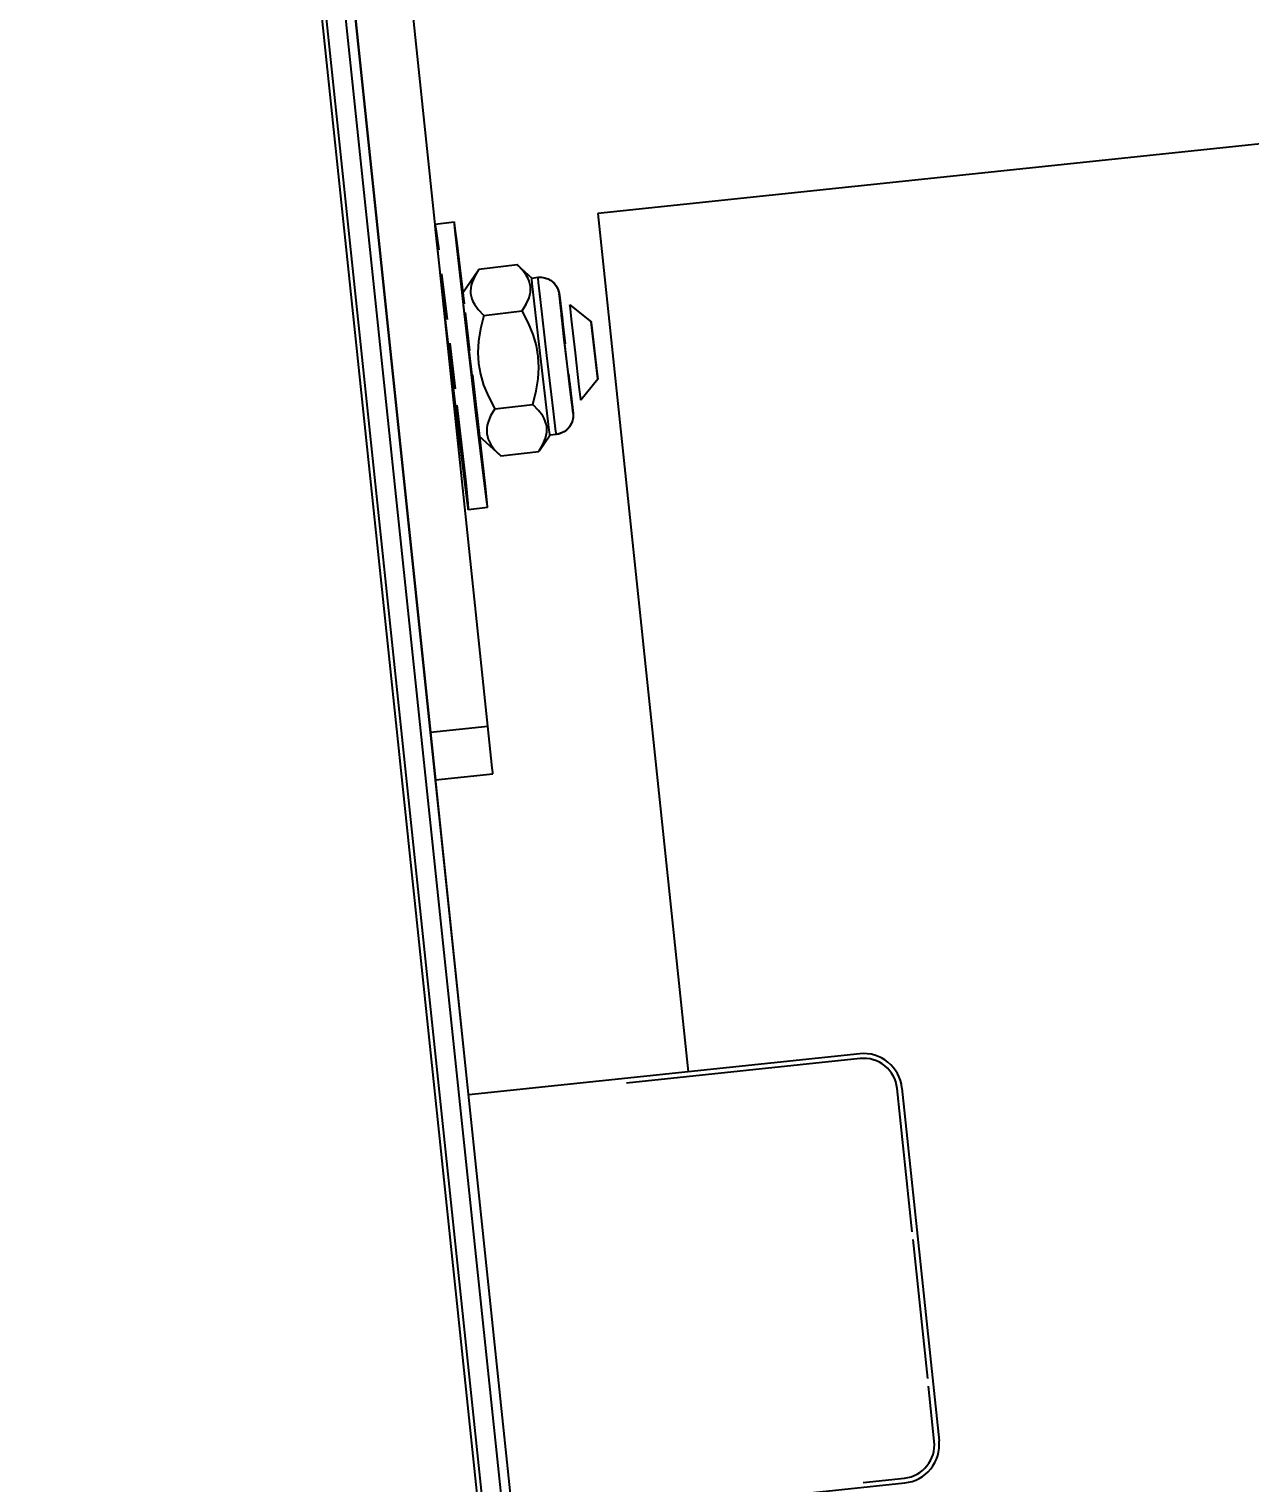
# Model space of a CAD drawing. Header units: millimetres. Extents: x 3109 to 13995, y 24552 to 39949.
# Drawn here: x 4517.6 to 4644.8, y 34031.8 to 34183.5 of the extents above; entities that cross this region are included whole.
import ezdxf

# ---------------------------------------------------------------- set-up
doc = ezdxf.new("R2010")
doc.units = ezdxf.units.MM
doc.header["$LTSCALE"] = 3
doc.layers.add('DomyÅ›lny', color=7, linetype='Continuous')
doc.styles.get("Standard").update_dxf_attribs({"font": 'arial.ttf'})
doc.dimstyles.new('MATEUSZ', dxfattribs={"dimtxt": 35, "dimasz": 16, "dimexe": 0.18, "dimexo": 0.0625, "dimgap": 0.09, "dimtad": 0, "dimdec": 0, "dimdsep": 46, "dimtxsty": 'Standard', "dimblk": 'DOT', "dimcen": 0.09, "dimse1": 1, "dimse2": 1, "dimadec": 0, "dimazin": 0, "dimtfac": 1, "dimtdec": 0, "dimtofl": 0, "dimtmove": 0, "dimatfit": 3, "dimfxl": 1, "dimtolj": 1, "dimtzin": 0, "dimlwd": 9, "dimlwe": 9, "dimarcsym": 0})

# ---------------------------------------------------------------- blocks, each defined once
blk = doc.blocks.new('_Dot')
at = {"color": 0, "linetype": 'ByBlock', "lineweight": -2}
blk.add_line((-0.5, 0), (-1, 0), dxfattribs=at)
at = {"color": 0, "linetype": 'ByBlock', "const_width": 0.5}
blk.add_lwpolyline([(-0.25, 0, 1), (0.25, 0, 1)], format="xyb", close=True, dxfattribs=at)
blk = doc.blocks.new('*D28')
at = {"color": 0, "lineweight": 9, "transparency": 16777216}
for start, end in [(188.3113, 209.7304), (238.2696, 259.6887)]:
    blk.add_arc((6615.79, 34401.67), 396.66, start, end, dxfattribs=at)
at = {"layer": 'Defpoints', "color": 0, "transparency": 16777216}
for p in [(6738.47, 35274.58), (6612.72, 34401.34), (6276.98, 34195.4), (4551.57, 34184.71), (6467.9, 33349.34)]:
    blk.add_point(p, dxfattribs=at)
at = {"color": 0, "lineweight": 9, "transparency": 16777216, "xscale": 16, "yscale": 16, "zscale": 16}
for p, rotation in [((6221.3, 34360.2), 97.15563856090387), ((6560.59, 34008.86), 350.8443614390964)]:
    blk.add_blockref('_Dot', p, dxfattribs=dict(at, rotation=rotation))
at = {"color": 0, "transparency": 16777216, "insert": (6330.46, 34126.12), "char_height": 100, "attachment_point": 5, "rotation": 314}
blk.add_mtext('\\A1;76°', dxfattribs=at)
blk = doc.blocks.new('*D29')
at = {"color": 0, "lineweight": 9, "transparency": 16777216}
for start, end in [(340.8702, 2.8259), (279.1741, 301.1298)]:
    blk.add_arc((4551.57, 34184.71), 288.86, start, end, dxfattribs=at)
at = {"layer": 'Defpoints', "color": 0, "transparency": 16777216}
for p in [(4394.27, 35681.38), (6612.72, 34401.34), (4551.57, 34184.71), (4721.36, 33951.02), (4638.64, 33356.34)]:
    blk.add_point(p, dxfattribs=at)
at = {"color": 0, "lineweight": 9, "transparency": 16777216, "xscale": 16, "yscale": 16, "zscale": 16}
for p, rotation in [((4838.85, 34214.9), 94.41297339771745), ((4581.77, 33897.43), 187.5870266022825)]:
    blk.add_blockref('_Dot', p, dxfattribs=dict(at, rotation=rotation))
at = {"color": 0, "transparency": 16777216, "insert": (4776.06, 34002.92), "char_height": 100, "attachment_point": 5, "rotation": 51}
blk.add_mtext('\\A1;90°', dxfattribs=at)
blk = doc.blocks.new('*D30')
at = {"color": 0, "lineweight": 9, "transparency": 16777216}
for start, end in [(329.4544, 349.5013), (278.4987, 298.5456)]:
    blk.add_arc((4392.79, 35685.64), 366.91, start, end, dxfattribs=at)
at = {"layer": 'Defpoints', "color": 0, "transparency": 16777216}
for p in [(4469.01, 35674.93), (4401.08, 35606.73), (4583.59, 35372.25), (6672.2, 35365.29), (4637.61, 33356.34)]:
    blk.add_point(p, dxfattribs=at)
at = {"color": 0, "lineweight": 9, "transparency": 16777216, "xscale": 16, "yscale": 16, "zscale": 16}
for p, rotation in [((4756.13, 35634.58), 80.75063463596969), ((4431.14, 35320.75), 187.2493653640306)]:
    blk.add_blockref('_Dot', p, dxfattribs=dict(at, rotation=rotation))
at = {"color": 0, "transparency": 16777216, "insert": (4647.66, 35421.71), "char_height": 100, "attachment_point": 5, "rotation": 44}
blk.add_mtext('\\A1;76°', dxfattribs=at)
blk = doc.blocks.new('*D31')
at = {"color": 0, "lineweight": 9, "transparency": 16777216}
for start, end in [(174.4743, 201.6347), (232.3653, 259.5257)]:
    blk.add_arc((6747.74, 35354.68), 370.53, start, end, dxfattribs=at)
at = {"layer": 'Defpoints', "color": 0, "transparency": 16777216}
for p in [(4469.01, 35674.93), (6672.2, 35365.29), (6737.21, 35279.78), (6404.19, 35215.88), (6465.9, 33349.34)]:
    blk.add_point(p, dxfattribs=at)
at = {"color": 0, "lineweight": 9, "transparency": 16777216, "xscale": 16, "yscale": 16, "zscale": 16}
for p, rotation in [((6380.81, 35406.25), 83.23715371402146), ((6696.17, 34987.75), 350.7628462859789)]:
    blk.add_blockref('_Dot', p, dxfattribs=dict(at, rotation=rotation))
at = {"color": 0, "transparency": 16777216, "insert": (6451.82, 35131.69), "char_height": 100, "attachment_point": 5, "rotation": 307}
blk.add_mtext('\\A1;90°', dxfattribs=at)
blk = doc.blocks.new('*D34')
at = {"color": 0, "lineweight": 9, "transparency": 16777216}
for p, q in [((4270.17, 32724.1), (5416.74, 32724.1)), ((6863.77, 32724.1), (5717.19, 32724.1))]:
    blk.add_line(p, q, dxfattribs=at)
at = {"layer": 'Defpoints', "color": 0, "transparency": 16777216}
for p in [(4254.17, 35784.88), (6879.77, 35425.97), (6879.77, 32724.1)]:
    blk.add_point(p, dxfattribs=at)
at = {"color": 0, "lineweight": 9, "transparency": 16777216, "xscale": 16, "yscale": 16, "zscale": 16, "rotation": 180}
blk.add_blockref('_Dot', (4254.17, 32724.1), dxfattribs=at)
at = {"color": 0, "lineweight": 9, "transparency": 16777216, "xscale": 16, "yscale": 16, "zscale": 16}
blk.add_blockref('_Dot', (6879.77, 32724.1), dxfattribs=at)
at = {"color": 0, "transparency": 16777216, "insert": (5566.97, 32724.1), "char_height": 100, "attachment_point": 5}
blk.add_mtext('\\A1;2626', dxfattribs=at)
blk = doc.blocks.new('*D36')
at = {"color": 0, "lineweight": 9, "transparency": 16777216}
for p, q in [((4319.69, 32936.73), (5422.43, 32936.73)), ((6825.88, 32936.73), (5723.15, 32936.73))]:
    blk.add_line(p, q, dxfattribs=at)
at = {"layer": 'Defpoints', "color": 0, "transparency": 16777216}
for p in [(4303.69, 35777.81), (6841.88, 35421.2), (6841.88, 32936.73)]:
    blk.add_point(p, dxfattribs=at)
at = {"color": 0, "lineweight": 9, "transparency": 16777216, "xscale": 16, "yscale": 16, "zscale": 16, "rotation": 180}
blk.add_blockref('_Dot', (4303.69, 32936.73), dxfattribs=at)
at = {"color": 0, "lineweight": 9, "transparency": 16777216, "xscale": 16, "yscale": 16, "zscale": 16}
blk.add_blockref('_Dot', (6841.88, 32936.73), dxfattribs=at)
at = {"color": 0, "transparency": 16777216, "insert": (5572.79, 32936.73), "char_height": 100, "attachment_point": 5}
blk.add_mtext('\\A1;2538', dxfattribs=at)

msp = doc.modelspace()

# ---------------------------------------------------------------- linework, layer by layer
at = {"layer": 'DomyÅ›lny'}
for p, q in [((4638.64, 33356.34), (4394.27, 35681.38)), ((4401.08, 35606.73), (4637.61, 33356.34)), ((4398.8, 35604.75), (4635.12, 33356.34)), ((4635.62, 33356.34), (4399.28, 35604.99)), ((4535.37, 34338.86), (4559.41, 34110.12)), ((4565.38, 34110.75), (4541.34, 34339.49)), ((4747.84, 34182.21), (4576.85, 34164.24)), ((4576.85, 34164.24), (4586.26, 34074.69)), ((4559.89, 34163.11), (4561.88, 34163.35)), ((4559.89, 34163.11), (4561.88, 34163.35)), ((4562.74, 34155.9), (4564.41, 34158.35)), ((4562.74, 34155.9), (4564.41, 34158.35)), ((4564.46, 34158.43), (4568.44, 34158.89)), ((4564.46, 34158.43), (4568.44, 34158.89)), ((4568.44, 34158.88), (4569.96, 34157.49)), ((4568.44, 34158.88), (4569.96, 34157.49)), ((4569.96, 34157.49), (4570.6, 34157.57)), ((4569.96, 34157.49), (4570.6, 34157.57)), ((4564.98, 34153.6), (4568.95, 34154.06)), ((4564.98, 34153.6), (4568.95, 34154.06)), ((4566.11, 34143.85), (4570.08, 34144.31)), ((4566.11, 34143.85), (4570.08, 34144.31)), ((4572.51, 34141.18), (4571.87, 34141.1)), ((4572.51, 34141.18), (4571.87, 34141.1)), ((4566.73, 34138.93), (4564.48, 34141)), ((4566.73, 34138.93), (4564.48, 34141)), ((4571.87, 34141.1), (4570.76, 34139.47)), ((4571.87, 34141.1), (4570.76, 34139.47)), ((4566.73, 34138.93), (4570.71, 34139.39)), ((4566.73, 34138.93), (4570.71, 34139.39)), ((4565.35, 34133.55), (4563.36, 34133.32)), ((4565.35, 34133.55), (4563.36, 34133.32)), ((4559.41, 34110.12), (4565.38, 34110.75)), ((4563.45, 34071.71), (4559.81, 34106.34)), ((4559.94, 34105.15), (4565.9, 34105.77)), ((4604.17, 34076.57), (4563.39, 34072.29)), ((4604.22, 34076.08), (4579.85, 34073.52)), ((4604.22, 34076.08), (4579.85, 34073.52)), ((4609.64, 34058.02), (4608.06, 34072.96)), ((4609.64, 34058.02), (4608.06, 34072.96)), ((4608.56, 34073.01), (4612.43, 34036.22)), ((4611.25, 34042.7), (4609.72, 34057.22)), ((4611.25, 34042.7), (4609.72, 34057.22)), ((4611.93, 34036.16), (4611.33, 34041.9)), ((4611.93, 34036.16), (4611.33, 34041.9)), ((4604.52, 34031.87), (4608.82, 34032.32)), ((4604.52, 34031.87), (4608.82, 34032.32)), ((4568.09, 34027.54), (4608.87, 34031.82))]:
    msp.add_line(p, q, dxfattribs=at)
for points in [[(4563.36, 34133.32, 0), (4563.36, 34133.32, 0), (4563.36, 34133.32, 0), (4563.36, 34133.32, 0), (4563.36, 34133.32, 0), (4563.36, 34133.32, 0), (4563.35, 34133.36, 0), (4563.32, 34133.52, 0), (4563.22, 34134.27, 0), (4562.21, 34142.48, 0), (4560.93, 34153.45, 0), (4560.13, 34160.63, 0), (4559.93, 34162.54, 0), (4559.9, 34162.98, 0), (4559.89, 34163.08, 0), (4559.89, 34163.11, 0), (4559.89, 34163.11, 0), (4559.89, 34163.11, 0), (4559.89, 34163.11, 0), (4559.89, 34163.11, 0), (4559.89, 34163.11, 0), (4559.89, 34163.11, 0), (4559.89, 34163.11, 0), (4559.89, 34163.11, 0), (4559.89, 34163.11, 0), (4559.89, 34163.11, 0), (4559.89, 34163.11, 0), (4559.89, 34163.11, 0), (4559.89, 34163.11, 0), (4559.89, 34163.11, 0), (4559.89, 34163.11, 0), (4559.89, 34163.11, 0), (4559.89, 34163.11, 0), (4559.89, 34163.11, 0), (4559.89, 34163.11, 0)], [(4563.36, 34133.32, 0), (4563.36, 34133.32, 0), (4563.36, 34133.32, 0), (4563.36, 34133.32, 0), (4563.36, 34133.32, 0), (4563.36, 34133.32, 0), (4563.35, 34133.36, 0), (4563.32, 34133.52, 0), (4563.22, 34134.27, 0), (4562.21, 34142.48, 0), (4560.93, 34153.45, 0), (4560.13, 34160.63, 0), (4559.93, 34162.54, 0), (4559.9, 34162.98, 0), (4559.89, 34163.08, 0), (4559.89, 34163.11, 0), (4559.89, 34163.11, 0), (4559.89, 34163.11, 0), (4559.89, 34163.11, 0), (4559.89, 34163.11, 0), (4559.89, 34163.11, 0), (4559.89, 34163.11, 0), (4559.89, 34163.11, 0), (4559.89, 34163.11, 0), (4559.89, 34163.11, 0), (4559.89, 34163.11, 0), (4559.89, 34163.11, 0), (4559.89, 34163.11, 0), (4559.89, 34163.11, 0), (4559.89, 34163.11, 0), (4559.89, 34163.11, 0), (4559.89, 34163.11, 0), (4559.89, 34163.11, 0), (4559.89, 34163.11, 0), (4559.89, 34163.11, 0)], [(4559.89, 34163.11, 0), (4559.89, 34163.11, 0), (4559.89, 34163.11, 0), (4559.89, 34163.11, 0), (4559.89, 34163.11, 0), (4559.9, 34163.1, 0), (4559.91, 34163.02, 0), (4559.97, 34162.62, 0), (4560.26, 34160.42, 0)], [(4562.76, 34156.4, 0), (4562.12, 34161.61, 0), (4561.95, 34162.92, 0), (4561.9, 34163.24, 0), (4561.89, 34163.32, 0), (4561.88, 34163.34, 0), (4561.88, 34163.34, 0), (4561.88, 34163.34, 0), (4561.88, 34163.35, 0), (4561.88, 34163.35, 0), (4561.88, 34163.35, 0)], [(4561.88, 34163.35, 0), (4561.88, 34163.35, 0), (4561.88, 34163.35, 0), (4561.88, 34163.35, 0), (4561.88, 34163.35, 0), (4561.88, 34163.35, 0), (4561.88, 34163.35, 0), (4561.88, 34163.35, 0), (4561.88, 34163.35, 0), (4561.88, 34163.35, 0), (4561.88, 34163.35, 0), (4561.88, 34163.35, 0), (4561.88, 34163.35, 0), (4561.88, 34163.35, 0), (4561.88, 34163.35, 0), (4561.88, 34163.35, 0), (4561.88, 34163.34, 0), (4561.88, 34163.34, 0), (4561.88, 34163.34, 0), (4561.88, 34163.34, 0), (4561.88, 34163.3, 0), (4561.89, 34163.13, 0), (4561.96, 34162.38, 0), (4562.87, 34154.13, 0), (4564.14, 34143.16, 0), (4565, 34136.06, 0), (4565.25, 34134.15, 0), (4565.32, 34133.7, 0), (4565.33, 34133.59, 0), (4565.34, 34133.56, 0), (4565.34, 34133.55, 0), (4565.34, 34133.55, 0), (4565.34, 34133.55, 0), (4565.34, 34133.55, 0), (4565.35, 34133.55, 0)], [(4562.95, 34154.81, 0), (4562.18, 34161.16, 0), (4561.96, 34162.82, 0), (4561.91, 34163.21, 0), (4561.89, 34163.31, 0), (4561.88, 34163.34, 0), (4561.88, 34163.34, 0), (4561.88, 34163.34, 0), (4561.88, 34163.35, 0), (4561.88, 34163.35, 0), (4561.88, 34163.35, 0)], [(4561.88, 34163.35, 0), (4561.88, 34163.35, 0), (4561.88, 34163.35, 0), (4561.88, 34163.35, 0), (4561.88, 34163.35, 0), (4561.88, 34163.35, 0), (4561.88, 34163.35, 0), (4561.88, 34163.35, 0), (4561.88, 34163.35, 0), (4561.88, 34163.35, 0), (4561.88, 34163.35, 0), (4561.88, 34163.35, 0), (4561.88, 34163.35, 0), (4561.88, 34163.35, 0), (4561.88, 34163.35, 0), (4561.88, 34163.35, 0), (4561.88, 34163.34, 0), (4561.88, 34163.34, 0), (4561.88, 34163.34, 0), (4561.88, 34163.34, 0), (4561.88, 34163.3, 0), (4561.89, 34163.13, 0), (4561.96, 34162.38, 0), (4562.87, 34154.13, 0), (4564.14, 34143.16, 0), (4565, 34136.06, 0), (4565.25, 34134.15, 0), (4565.32, 34133.7, 0), (4565.33, 34133.59, 0), (4565.34, 34133.56, 0), (4565.34, 34133.55, 0), (4565.34, 34133.55, 0), (4565.34, 34133.55, 0), (4565.34, 34133.55, 0), (4565.35, 34133.55, 0)], [(4560.56, 34157.94, 0), (4561.13, 34153.17, 0)], [(4564.46, 34158.43, 0), (4564.02, 34157.7, 0), (4563.74, 34157.05, 0), (4563.65, 34156.75, 0), (4563.6, 34156.45, 0), (4563.58, 34156.16, 0), (4563.59, 34155.88, 0), (4563.64, 34155.6, 0), (4563.72, 34155.32, 0), (4563.83, 34155.05, 0), (4563.98, 34154.77, 0), (4564.39, 34154.2, 0), (4564.98, 34153.6, 0)], [(4564.46, 34158.43, 0), (4564.02, 34157.7, 0), (4563.74, 34157.05, 0), (4563.65, 34156.75, 0), (4563.6, 34156.45, 0), (4563.58, 34156.16, 0), (4563.59, 34155.88, 0), (4563.64, 34155.6, 0), (4563.72, 34155.32, 0), (4563.83, 34155.05, 0), (4563.98, 34154.77, 0), (4564.39, 34154.2, 0), (4564.98, 34153.6, 0)], [(4568.95, 34154.06, 0), (4569.39, 34154.78, 0), (4569.68, 34155.43, 0), (4569.76, 34155.74, 0), (4569.82, 34156.03, 0), (4569.84, 34156.32, 0), (4569.82, 34156.6, 0), (4569.78, 34156.88, 0), (4569.7, 34157.16, 0), (4569.58, 34157.44, 0), (4569.43, 34157.72, 0), (4569.02, 34158.29, 0), (4568.44, 34158.89, 0)], [(4568.95, 34154.06, 0), (4569.39, 34154.78, 0), (4569.68, 34155.43, 0), (4569.76, 34155.74, 0), (4569.82, 34156.03, 0), (4569.84, 34156.32, 0), (4569.82, 34156.6, 0), (4569.78, 34156.88, 0), (4569.7, 34157.16, 0), (4569.58, 34157.44, 0), (4569.43, 34157.72, 0), (4569.02, 34158.29, 0), (4568.44, 34158.89, 0)], [(4570.86, 34149.34, 0), (4570.2, 34155.12, 0), (4570.01, 34156.93, 0), (4569.97, 34157.36, 0), (4569.96, 34157.46, 0), (4569.96, 34157.48, 0), (4569.96, 34157.49, 0), (4569.96, 34157.49, 0), (4569.96, 34157.49, 0), (4569.96, 34157.49, 0), (4569.96, 34157.49, 0), (4569.96, 34157.49, 0), (4569.96, 34157.49, 0), (4569.96, 34157.49, 0), (4569.96, 34157.49, 0), (4569.96, 34157.49, 0), (4569.96, 34157.49, 0), (4569.96, 34157.49, 0), (4569.96, 34157.49, 0), (4569.96, 34157.49, 0), (4569.96, 34157.49, 0), (4569.96, 34157.49, 0), (4569.96, 34157.49, 0), (4569.96, 34157.49, 0), (4569.96, 34157.49, 0), (4569.96, 34157.49, 0)], [(4570.86, 34149.34, 0), (4570.2, 34155.12, 0), (4570.01, 34156.93, 0), (4569.97, 34157.36, 0), (4569.96, 34157.46, 0), (4569.96, 34157.48, 0), (4569.96, 34157.49, 0), (4569.96, 34157.49, 0), (4569.96, 34157.49, 0), (4569.96, 34157.49, 0), (4569.96, 34157.49, 0), (4569.96, 34157.49, 0), (4569.96, 34157.49, 0), (4569.96, 34157.49, 0), (4569.96, 34157.49, 0), (4569.96, 34157.49, 0), (4569.96, 34157.49, 0), (4569.96, 34157.49, 0), (4569.96, 34157.49, 0), (4569.96, 34157.49, 0), (4569.96, 34157.49, 0), (4569.96, 34157.49, 0), (4569.96, 34157.49, 0), (4569.96, 34157.49, 0), (4569.96, 34157.49, 0), (4569.96, 34157.49, 0)], [(4570.6, 34157.57, 0), (4570.88, 34157.58, 0), (4571.15, 34157.55, 0), (4571.41, 34157.49, 0), (4571.67, 34157.4, 0), (4571.91, 34157.27, 0), (4572.12, 34157.11, 0), (4572.32, 34156.93, 0), (4572.48, 34156.72, 0), (4572.61, 34156.49, 0), (4572.72, 34156.26, 0), (4572.78, 34156.03, 0), (4572.84, 34155.69, 0), (4572.96, 34154.82, 0), (4573.16, 34153.16, 0)], [(4570.6, 34157.57, 0), (4570.79, 34157.58, 0), (4570.97, 34157.57, 0), (4571.15, 34157.55, 0), (4571.33, 34157.52, 0), (4571.5, 34157.46, 0), (4571.67, 34157.4, 0), (4571.83, 34157.31, 0), (4571.98, 34157.22, 0), (4572.12, 34157.11, 0), (4572.25, 34156.99, 0), (4572.37, 34156.86, 0), (4572.48, 34156.72, 0), (4572.65, 34156.42, 0), (4572.77, 34156.1, 0), (4572.81, 34155.91, 0), (4573.46, 34150.63, 0)], [(4570.6, 34157.57, 0), (4570.6, 34157.57, 0), (4570.6, 34157.57, 0), (4570.6, 34157.57, 0), (4570.6, 34157.57, 0), (4570.6, 34157.57, 0), (4570.6, 34157.57, 0), (4570.6, 34157.57, 0), (4570.6, 34157.57, 0), (4570.6, 34157.57, 0), (4570.6, 34157.56, 0), (4570.6, 34157.56, 0), (4570.6, 34157.56, 0), (4570.6, 34157.54, 0), (4570.61, 34157.45, 0), (4570.65, 34157.04, 0), (4570.84, 34155.27, 0), (4571.5, 34149.41, 0)], [(4570.6, 34157.57, 0), (4570.6, 34157.57, 0), (4570.6, 34157.57, 0), (4570.6, 34157.57, 0), (4570.6, 34157.57, 0), (4570.6, 34157.57, 0), (4570.6, 34157.57, 0), (4570.6, 34157.57, 0), (4570.6, 34157.57, 0), (4570.6, 34157.57, 0), (4570.6, 34157.56, 0), (4570.6, 34157.56, 0), (4570.6, 34157.56, 0), (4570.6, 34157.54, 0), (4570.61, 34157.45, 0), (4570.65, 34157.04, 0), (4570.84, 34155.27, 0), (4571.5, 34149.41, 0)], [(4564.48, 34141, 0), (4564.48, 34141, 0), (4564.48, 34141, 0), (4564.48, 34141, 0), (4564.48, 34141, 0), (4564.48, 34141, 0), (4564.48, 34141, 0), (4564.48, 34141, 0), (4564.48, 34141, 0), (4564.48, 34141, 0), (4564.48, 34141, 0), (4564.48, 34141, 0), (4564.48, 34141, 0), (4564.47, 34141.02, 0), (4564.46, 34141.1, 0), (4564.41, 34141.47, 0), (4563.9, 34145.6, 0), (4563.26, 34151.09, 0), (4562.86, 34154.66, 0), (4562.77, 34155.61, 0), (4562.75, 34155.83, 0), (4562.74, 34155.88, 0), (4562.74, 34155.89, 0), (4562.74, 34155.89, 0), (4562.74, 34155.9, 0), (4562.74, 34155.9, 0), (4562.74, 34155.9, 0), (4562.74, 34155.9, 0), (4562.74, 34155.9, 0), (4562.74, 34155.9, 0), (4562.74, 34155.9, 0), (4562.74, 34155.9, 0), (4562.74, 34155.9, 0), (4562.75, 34155.9, 0), (4562.75, 34155.9, 0), (4562.75, 34155.9, 0), (4562.75, 34155.9, 0), (4562.75, 34155.9, 0), (4562.75, 34155.9, 0), (4562.75, 34155.9, 0), (4562.75, 34155.9, 0), (4562.75, 34155.9, 0)], [(4564.46, 34141.1, 0), (4564.41, 34141.44, 0), (4563.95, 34145.19, 0), (4563.35, 34150.37, 0), (4562.89, 34154.43, 0), (4562.77, 34155.56, 0), (4562.75, 34155.82, 0), (4562.74, 34155.88, 0), (4562.74, 34155.89, 0), (4562.74, 34155.89, 0), (4562.74, 34155.9, 0), (4562.74, 34155.9, 0), (4562.74, 34155.9, 0), (4562.74, 34155.9, 0), (4562.74, 34155.9, 0), (4562.74, 34155.9, 0), (4562.74, 34155.9, 0), (4562.74, 34155.9, 0), (4562.75, 34155.9, 0), (4562.75, 34155.9, 0), (4562.75, 34155.9, 0), (4562.75, 34155.9, 0), (4562.75, 34155.9, 0), (4562.75, 34155.9, 0), (4562.75, 34155.9, 0), (4562.75, 34155.9, 0), (4562.75, 34155.9, 0)], [(4572.82, 34155.81, 0), (4572.82, 34155.81, 0), (4572.82, 34155.81, 0), (4572.82, 34155.81, 0), (4572.82, 34155.81, 0), (4572.82, 34155.81, 0), (4572.82, 34155.81, 0), (4572.82, 34155.81, 0), (4572.82, 34155.81, 0), (4572.82, 34155.81, 0), (4572.82, 34155.81, 0), (4572.82, 34155.81, 0), (4572.82, 34155.81, 0), (4572.82, 34155.79, 0), (4572.83, 34155.72, 0), (4572.86, 34155.41, 0), (4573, 34154.07, 0), (4573.5, 34149.63, 0)], [(4573.35, 34151.57, 0), (4572.94, 34154.99, 0), (4572.84, 34155.72, 0), (4572.83, 34155.79, 0), (4572.83, 34155.8, 0), (4572.82, 34155.81, 0), (4572.82, 34155.81, 0), (4572.82, 34155.81, 0), (4572.82, 34155.81, 0), (4572.82, 34155.81, 0), (4572.82, 34155.81, 0), (4572.82, 34155.81, 0), (4572.82, 34155.81, 0), (4572.82, 34155.81, 0), (4572.82, 34155.81, 0), (4572.82, 34155.81, 0), (4572.82, 34155.81, 0), (4572.82, 34155.81, 0), (4572.82, 34155.81, 0), (4572.82, 34155.81, 0), (4572.82, 34155.81, 0), (4572.82, 34155.81, 0), (4572.82, 34155.81, 0), (4572.82, 34155.81, 0), (4572.82, 34155.81, 0), (4572.82, 34155.81, 0), (4572.82, 34155.81, 0), (4572.82, 34155.81, 0), (4572.82, 34155.81, 0), (4572.82, 34155.8, 0), (4572.82, 34155.76, 0), (4572.84, 34155.54, 0), (4572.95, 34154.51, 0), (4573.5, 34149.63, 0)], [(4572.83, 34155.67, 0), (4572.83, 34155.67, 0), (4572.83, 34155.67, 0), (4572.83, 34155.67, 0), (4572.83, 34155.67, 0), (4572.83, 34155.67, 0), (4572.83, 34155.67, 0), (4572.83, 34155.67, 0), (4572.83, 34155.67, 0), (4572.83, 34155.67, 0), (4572.83, 34155.66, 0), (4572.84, 34155.61, 0), (4572.89, 34155.13, 0), (4573.39, 34150.64, 0), (4573.95, 34145.87, 0), (4574.15, 34144.24, 0), (4574.21, 34143.75, 0), (4574.23, 34143.6, 0), (4574.24, 34143.55, 0), (4574.24, 34143.54, 0), (4574.24, 34143.54, 0), (4574.24, 34143.53, 0), (4574.24, 34143.53, 0), (4574.24, 34143.53, 0), (4574.24, 34143.53, 0), (4574.24, 34143.53, 0), (4574.24, 34143.53, 0), (4574.24, 34143.53, 0), (4574.24, 34143.53, 0), (4574.24, 34143.53, 0), (4574.24, 34143.53, 0)], [(4572.83, 34155.67, 0), (4572.83, 34155.67, 0), (4572.83, 34155.67, 0), (4572.83, 34155.67, 0), (4572.83, 34155.67, 0), (4572.83, 34155.67, 0), (4572.83, 34155.67, 0), (4572.83, 34155.67, 0), (4572.83, 34155.67, 0), (4572.83, 34155.67, 0), (4572.83, 34155.66, 0), (4572.84, 34155.61, 0), (4572.89, 34155.13, 0), (4573.39, 34150.64, 0), (4573.95, 34145.87, 0), (4574.15, 34144.24, 0), (4574.21, 34143.75, 0), (4574.23, 34143.6, 0), (4574.24, 34143.55, 0), (4574.24, 34143.54, 0), (4574.24, 34143.54, 0), (4574.24, 34143.53, 0), (4574.24, 34143.53, 0), (4574.24, 34143.53, 0), (4574.24, 34143.53, 0), (4574.24, 34143.53, 0), (4574.24, 34143.53, 0), (4574.24, 34143.53, 0), (4574.24, 34143.53, 0), (4574.24, 34143.53, 0), (4574.24, 34143.53, 0)], [(4562.98, 34153.91, 0), (4562.98, 34153.91, 0), (4562.98, 34153.91, 0), (4562.98, 34153.91, 0), (4562.98, 34153.91, 0), (4562.98, 34153.91, 0), (4562.98, 34153.91, 0), (4562.98, 34153.91, 0), (4562.98, 34153.91, 0), (4562.98, 34153.91, 0), (4562.98, 34153.91, 0), (4562.98, 34153.91, 0), (4562.98, 34153.91, 0), (4562.98, 34153.89, 0), (4562.98, 34153.83, 0), (4563.01, 34153.56, 0), (4563.34, 34150.53, 0), (4563.81, 34146.51, 0), (4564.12, 34143.89, 0), (4564.21, 34143.2, 0), (4564.24, 34143.03, 0), (4564.24, 34143, 0), (4564.25, 34142.99, 0), (4564.25, 34142.98, 0), (4564.25, 34142.98, 0), (4564.25, 34142.98, 0), (4564.25, 34142.98, 0), (4564.25, 34142.98, 0), (4564.25, 34142.98, 0), (4564.25, 34142.98, 0), (4564.25, 34142.98, 0), (4564.25, 34142.98, 0), (4564.25, 34142.98, 0), (4564.25, 34142.98, 0)], [(4562.98, 34153.91, 0), (4562.98, 34153.91, 0), (4562.98, 34153.91, 0), (4562.98, 34153.91, 0), (4562.98, 34153.91, 0), (4562.98, 34153.91, 0), (4562.98, 34153.91, 0), (4562.98, 34153.91, 0), (4562.98, 34153.91, 0), (4562.98, 34153.91, 0), (4562.98, 34153.91, 0), (4562.98, 34153.91, 0), (4562.98, 34153.91, 0), (4562.98, 34153.89, 0), (4562.98, 34153.83, 0), (4563.01, 34153.56, 0), (4563.34, 34150.53, 0), (4563.81, 34146.51, 0), (4564.12, 34143.89, 0), (4564.21, 34143.2, 0), (4564.24, 34143.03, 0), (4564.24, 34143, 0), (4564.25, 34142.99, 0), (4564.25, 34142.98, 0), (4564.25, 34142.98, 0), (4564.25, 34142.98, 0), (4564.25, 34142.98, 0), (4564.25, 34142.98, 0), (4564.25, 34142.98, 0), (4564.25, 34142.98, 0), (4564.25, 34142.98, 0), (4564.25, 34142.98, 0), (4564.25, 34142.98, 0), (4564.25, 34142.98, 0)], [(4564.22, 34143.23, 0), (4564.22, 34143.23, 0), (4564.22, 34143.23, 0), (4564.22, 34143.23, 0), (4564.22, 34143.23, 0), (4564.22, 34143.23, 0), (4564.21, 34143.25, 0), (4564.21, 34143.3, 0), (4564.17, 34143.56, 0), (4563.82, 34146.44, 0), (4563.37, 34150.28, 0), (4563.09, 34152.79, 0), (4563.02, 34153.46, 0), (4563.01, 34153.61, 0), (4563, 34153.65, 0), (4563, 34153.66, 0), (4563, 34153.66, 0), (4563, 34153.66, 0), (4563, 34153.66, 0), (4563, 34153.66, 0), (4563, 34153.66, 0), (4563, 34153.66, 0), (4563, 34153.66, 0), (4563, 34153.66, 0), (4563, 34153.66, 0), (4563, 34153.66, 0), (4563, 34153.66, 0), (4563, 34153.66, 0), (4563, 34153.66, 0), (4563, 34153.66, 0), (4563.01, 34153.66, 0), (4563.01, 34153.66, 0), (4563.01, 34153.66, 0), (4563.01, 34153.66, 0), (4563.01, 34153.66, 0)], [(4564.22, 34143.23, 0), (4564.22, 34143.23, 0), (4564.22, 34143.23, 0), (4564.22, 34143.23, 0), (4564.22, 34143.23, 0), (4564.22, 34143.23, 0), (4564.21, 34143.25, 0), (4564.21, 34143.3, 0), (4564.17, 34143.56, 0), (4563.82, 34146.44, 0), (4563.37, 34150.28, 0), (4563.09, 34152.79, 0), (4563.02, 34153.46, 0), (4563.01, 34153.61, 0), (4563, 34153.65, 0), (4563, 34153.66, 0), (4563, 34153.66, 0), (4563, 34153.66, 0), (4563, 34153.66, 0), (4563, 34153.66, 0), (4563, 34153.66, 0), (4563, 34153.66, 0), (4563, 34153.66, 0), (4563, 34153.66, 0), (4563, 34153.66, 0), (4563, 34153.66, 0), (4563, 34153.66, 0), (4563, 34153.66, 0), (4563, 34153.66, 0), (4563, 34153.66, 0), (4563.01, 34153.66, 0), (4563.01, 34153.66, 0), (4563.01, 34153.66, 0), (4563.01, 34153.66, 0), (4563.01, 34153.66, 0)], [(4563.01, 34153.91, 0), (4563.48, 34149.94, 0)], [(4564.98, 34153.6, 0), (4564.62, 34152.2, 0), (4564.41, 34150.92, 0), (4564.35, 34149.73, 0), (4564.42, 34148.59, 0), (4564.61, 34147.46, 0), (4564.95, 34146.32, 0), (4565.44, 34145.12, 0), (4566.11, 34143.85, 0)], [(4564.98, 34153.6, 0), (4564.62, 34152.2, 0), (4564.41, 34150.92, 0), (4564.35, 34149.73, 0), (4564.42, 34148.59, 0), (4564.61, 34147.46, 0), (4564.95, 34146.32, 0), (4565.44, 34145.12, 0), (4566.11, 34143.85, 0)], [(4570.08, 34144.31, 0), (4570.44, 34145.71, 0), (4570.65, 34146.98, 0), (4570.71, 34148.17, 0), (4570.65, 34149.31, 0), (4570.45, 34150.44, 0), (4570.11, 34151.59, 0), (4569.62, 34152.78, 0), (4568.95, 34154.06, 0)], [(4570.08, 34144.31, 0), (4570.44, 34145.71, 0), (4570.65, 34146.98, 0), (4570.71, 34148.17, 0), (4570.65, 34149.31, 0), (4570.45, 34150.44, 0), (4570.11, 34151.59, 0), (4569.62, 34152.78, 0), (4568.95, 34154.06, 0)], [(4574.03, 34145.44, 0), (4574.03, 34145.44, 0), (4574.03, 34145.44, 0), (4574.03, 34145.44, 0), (4574.03, 34145.44, 0), (4574.03, 34145.44, 0), (4574.03, 34145.45, 0), (4574.02, 34145.5, 0), (4573.99, 34145.71, 0), (4573.71, 34148, 0), (4573.35, 34151.06, 0), (4573.13, 34153.07, 0), (4573.07, 34153.6, 0), (4573.06, 34153.72, 0), (4573.06, 34153.75, 0), (4573.06, 34153.76, 0), (4573.06, 34153.76, 0), (4573.06, 34153.76, 0), (4573.06, 34153.76, 0), (4573.06, 34153.76, 0), (4573.06, 34153.76, 0), (4573.06, 34153.76, 0), (4573.06, 34153.76, 0), (4573.06, 34153.76, 0), (4573.06, 34153.76, 0), (4573.06, 34153.76, 0), (4573.06, 34153.76, 0), (4573.06, 34153.76, 0), (4573.06, 34153.76, 0), (4573.06, 34153.76, 0), (4573.06, 34153.76, 0), (4573.06, 34153.76, 0), (4573.06, 34153.76, 0), (4573.06, 34153.76, 0), (4573.06, 34153.76, 0)], [(4574.03, 34145.44, 0), (4574.03, 34145.44, 0), (4574.03, 34145.44, 0), (4574.03, 34145.44, 0), (4574.03, 34145.44, 0), (4574.03, 34145.44, 0), (4574.03, 34145.45, 0), (4574.02, 34145.5, 0), (4573.99, 34145.71, 0), (4573.71, 34148, 0), (4573.35, 34151.06, 0), (4573.13, 34153.07, 0), (4573.07, 34153.6, 0), (4573.06, 34153.72, 0), (4573.06, 34153.75, 0), (4573.06, 34153.76, 0), (4573.06, 34153.76, 0), (4573.06, 34153.76, 0), (4573.06, 34153.76, 0), (4573.06, 34153.76, 0), (4573.06, 34153.76, 0), (4573.06, 34153.76, 0), (4573.06, 34153.76, 0), (4573.06, 34153.76, 0), (4573.06, 34153.76, 0), (4573.06, 34153.76, 0), (4573.06, 34153.76, 0), (4573.06, 34153.76, 0), (4573.06, 34153.76, 0), (4573.06, 34153.76, 0), (4573.06, 34153.76, 0), (4573.06, 34153.76, 0), (4573.06, 34153.76, 0), (4573.06, 34153.76, 0), (4573.06, 34153.76, 0)], [(4574.51, 34149.68, 0), (4574.11, 34153.21, 0), (4573.99, 34154.29, 0), (4573.96, 34154.58, 0), (4573.95, 34154.65, 0), (4573.95, 34154.67, 0), (4573.95, 34154.67, 0), (4573.95, 34154.67, 0), (4573.95, 34154.67, 0), (4573.95, 34154.68, 0), (4573.95, 34154.68, 0), (4573.95, 34154.68, 0), (4573.95, 34154.68, 0), (4573.95, 34154.68, 0), (4573.95, 34154.68, 0), (4573.95, 34154.68, 0), (4573.95, 34154.68, 0), (4573.95, 34154.68, 0), (4573.95, 34154.68, 0), (4573.95, 34154.68, 0)], [(4574.51, 34149.68, 0), (4574.11, 34153.21, 0), (4573.99, 34154.29, 0), (4573.96, 34154.58, 0), (4573.95, 34154.65, 0), (4573.95, 34154.67, 0), (4573.95, 34154.67, 0), (4573.95, 34154.67, 0), (4573.95, 34154.67, 0), (4573.95, 34154.68, 0), (4573.95, 34154.68, 0), (4573.95, 34154.68, 0), (4573.95, 34154.68, 0), (4573.95, 34154.68, 0), (4573.95, 34154.68, 0), (4573.95, 34154.68, 0), (4573.95, 34154.68, 0), (4573.95, 34154.68, 0), (4573.95, 34154.68, 0), (4573.95, 34154.68, 0)], [(4573.95, 34154.68, 0), (4576.16, 34152.92, 0)], [(4573.95, 34154.68, 0), (4576.16, 34152.92, 0)], [(4561.42, 34150.69, 0), (4561.98, 34145.92, 0)], [(4571.87, 34141.1, 0), (4571.87, 34141.1, 0), (4571.87, 34141.1, 0), (4571.87, 34141.1, 0), (4571.87, 34141.1, 0), (4571.87, 34141.1, 0), (4571.87, 34141.1, 0), (4571.87, 34141.1, 0), (4571.87, 34141.1, 0), (4571.87, 34141.1, 0), (4571.87, 34141.1, 0), (4571.87, 34141.1, 0), (4571.87, 34141.1, 0), (4571.86, 34141.12, 0), (4571.85, 34141.22, 0), (4571.79, 34141.63, 0), (4571.57, 34143.41, 0), (4570.86, 34149.34, 0)], [(4571.87, 34141.1, 0), (4571.87, 34141.1, 0), (4571.87, 34141.1, 0), (4571.87, 34141.1, 0), (4571.87, 34141.1, 0), (4571.87, 34141.1, 0), (4571.87, 34141.1, 0), (4571.87, 34141.1, 0), (4571.87, 34141.1, 0), (4571.87, 34141.1, 0), (4571.87, 34141.1, 0), (4571.87, 34141.1, 0), (4571.87, 34141.1, 0), (4571.86, 34141.12, 0), (4571.85, 34141.22, 0), (4571.79, 34141.63, 0), (4571.57, 34143.41, 0), (4570.86, 34149.34, 0)], [(4571.5, 34149.41, 0), (4572.19, 34143.61, 0), (4572.42, 34141.77, 0), (4572.49, 34141.32, 0), (4572.5, 34141.21, 0), (4572.51, 34141.19, 0), (4572.51, 34141.18, 0), (4572.51, 34141.18, 0), (4572.51, 34141.18, 0), (4572.51, 34141.18, 0), (4572.51, 34141.18, 0), (4572.51, 34141.18, 0)], [(4571.5, 34149.41, 0), (4572.19, 34143.61, 0), (4572.42, 34141.77, 0), (4572.49, 34141.32, 0), (4572.5, 34141.21, 0), (4572.51, 34141.19, 0), (4572.51, 34141.18, 0), (4572.51, 34141.18, 0), (4572.51, 34141.18, 0), (4572.51, 34141.18, 0), (4572.51, 34141.18, 0), (4572.51, 34141.18, 0)], [(4573.5, 34149.63, 0), (4574.03, 34145.23, 0), (4574.2, 34143.84, 0), (4574.25, 34143.5, 0), (4574.26, 34143.42, 0), (4574.26, 34143.4, 0), (4574.27, 34143.4, 0), (4574.27, 34143.39, 0), (4574.27, 34143.39, 0), (4574.27, 34143.39, 0), (4574.27, 34143.39, 0), (4574.27, 34143.39, 0)], [(4573.5, 34149.63, 0), (4574.03, 34145.23, 0), (4574.2, 34143.84, 0), (4574.25, 34143.5, 0), (4574.26, 34143.42, 0), (4574.26, 34143.4, 0), (4574.27, 34143.4, 0), (4574.27, 34143.39, 0), (4574.27, 34143.39, 0), (4574.27, 34143.39, 0), (4574.27, 34143.39, 0), (4574.27, 34143.39, 0)], [(4575.09, 34144.74, 0), (4575.09, 34144.74, 0), (4575.09, 34144.74, 0), (4575.09, 34144.74, 0), (4575.09, 34144.74, 0), (4575.09, 34144.74, 0), (4575.09, 34144.74, 0), (4575.09, 34144.74, 0), (4575.09, 34144.74, 0), (4575.09, 34144.74, 0), (4575.09, 34144.74, 0), (4575.09, 34144.74, 0), (4575.09, 34144.75, 0), (4575.09, 34144.76, 0), (4575.08, 34144.83, 0), (4575.05, 34145.1, 0), (4574.92, 34146.15, 0), (4574.51, 34149.68, 0)], [(4575.09, 34144.74, 0), (4575.09, 34144.74, 0), (4575.09, 34144.74, 0), (4575.09, 34144.74, 0), (4575.09, 34144.74, 0), (4575.09, 34144.74, 0), (4575.09, 34144.74, 0), (4575.09, 34144.74, 0), (4575.09, 34144.74, 0), (4575.09, 34144.74, 0), (4575.09, 34144.74, 0), (4575.09, 34144.74, 0), (4575.09, 34144.75, 0), (4575.09, 34144.76, 0), (4575.08, 34144.83, 0), (4575.05, 34145.1, 0), (4574.92, 34146.15, 0), (4574.51, 34149.68, 0)], [(4563.78, 34147.4, 0), (4564.3, 34142.78, 0), (4564.44, 34141.42, 0), (4564.47, 34141.1, 0), (4564.48, 34141.02, 0), (4564.48, 34141, 0), (4564.48, 34141, 0), (4564.48, 34141, 0), (4564.48, 34141, 0), (4564.48, 34141, 0), (4564.48, 34141, 0), (4564.48, 34141, 0), (4564.48, 34141, 0), (4564.48, 34141, 0), (4564.48, 34141, 0), (4564.48, 34141, 0), (4564.48, 34141, 0), (4564.48, 34141, 0)], [(4574.27, 34143.39, 0), (4574.27, 34143.39, 0), (4574.27, 34143.39, 0), (4574.27, 34143.39, 0), (4574.27, 34143.39, 0), (4574.27, 34143.39, 0), (4574.27, 34143.39, 0), (4574.27, 34143.39, 0), (4574.27, 34143.39, 0), (4574.27, 34143.39, 0), (4574.27, 34143.39, 0), (4574.27, 34143.39, 0), (4574.27, 34143.39, 0), (4574.27, 34143.39, 0), (4574.27, 34143.39, 0), (4574.27, 34143.39, 0), (4574.27, 34143.39, 0), (4574.27, 34143.39, 0), (4574.27, 34143.4, 0), (4574.27, 34143.4, 0), (4574.27, 34143.43, 0), (4574.25, 34143.6, 0), (4574.17, 34144.37, 0), (4573.82, 34147.5, 0)], [(4573.91, 34146.7, 0), (4574.25, 34143.67, 0), (4574.27, 34143.36, 0), (4574.28, 34143.16, 0), (4574.27, 34142.92, 0), (4574.21, 34142.64, 0), (4574.11, 34142.35, 0), (4573.96, 34142.08, 0), (4573.78, 34141.84, 0), (4573.57, 34141.63, 0), (4573.33, 34141.46, 0), (4573.07, 34141.33, 0), (4572.8, 34141.23, 0), (4572.51, 34141.18, 0)], [(4576.85, 34146.96, 0), (4575.09, 34144.74, 0)], [(4576.85, 34146.96, 0), (4575.09, 34144.74, 0)], [(4562.17, 34144.23, 0), (4563.08, 34136.2, 0), (4563.31, 34133.99, 0), (4563.35, 34133.47, 0), (4563.36, 34133.35, 0), (4563.36, 34133.32, 0), (4563.36, 34133.32, 0), (4563.36, 34133.32, 0), (4563.36, 34133.32, 0), (4563.36, 34133.32, 0), (4563.36, 34133.32, 0), (4563.36, 34133.32, 0), (4563.36, 34133.32, 0), (4563.36, 34133.32, 0), (4563.36, 34133.32, 0), (4563.36, 34133.32, 0), (4563.36, 34133.32, 0), (4563.36, 34133.32, 0), (4563.36, 34133.32, 0), (4563.36, 34133.32, 0), (4563.36, 34133.32, 0), (4563.36, 34133.32, 0), (4563.36, 34133.32, 0), (4563.36, 34133.32, 0), (4563.36, 34133.32, 0)], [(4570.71, 34139.39, 0), (4571.13, 34140.13, 0), (4571.4, 34140.79, 0), (4571.48, 34141.1, 0), (4571.53, 34141.4, 0), (4571.54, 34141.69, 0), (4571.52, 34141.98, 0), (4571.47, 34142.26, 0), (4571.38, 34142.55, 0), (4571.27, 34142.83, 0), (4571.11, 34143.11, 0), (4570.68, 34143.69, 0), (4570.08, 34144.31, 0)], [(4570.71, 34139.39, 0), (4571.13, 34140.13, 0), (4571.4, 34140.79, 0), (4571.48, 34141.1, 0), (4571.53, 34141.4, 0), (4571.54, 34141.69, 0), (4571.52, 34141.98, 0), (4571.47, 34142.26, 0), (4571.38, 34142.55, 0), (4571.27, 34142.83, 0), (4571.11, 34143.11, 0), (4570.68, 34143.69, 0), (4570.08, 34144.31, 0)], [(4574.09, 34145.11, 0), (4574.27, 34143.4, 0), (4574.28, 34143.06, 0), (4574.26, 34142.85, 0), (4574.21, 34142.62, 0), (4574.13, 34142.39, 0), (4574.02, 34142.17, 0), (4573.89, 34141.97, 0), (4573.74, 34141.79, 0), (4573.56, 34141.63, 0), (4573.37, 34141.49, 0), (4573.17, 34141.37, 0), (4572.96, 34141.28, 0), (4572.74, 34141.22, 0), (4572.51, 34141.18, 0)], [(4565.35, 34133.55, 0), (4565.35, 34133.55, 0), (4565.35, 34133.55, 0), (4565.35, 34133.55, 0), (4565.35, 34133.55, 0), (4565.35, 34133.55, 0), (4565.35, 34133.55, 0), (4565.35, 34133.55, 0), (4565.35, 34133.55, 0), (4565.35, 34133.55, 0), (4565.35, 34133.55, 0), (4565.35, 34133.55, 0), (4565.35, 34133.55, 0), (4565.35, 34133.55, 0), (4565.35, 34133.55, 0), (4565.35, 34133.55, 0), (4565.35, 34133.55, 0), (4565.35, 34133.55, 0), (4565.35, 34133.55, 0), (4565.35, 34133.56, 0), (4565.34, 34133.64, 0), (4565.31, 34134.05, 0), (4565.12, 34135.91, 0), (4564.27, 34143.48, 0)], [(4566.11, 34143.85, 0), (4565.68, 34143.11, 0), (4565.41, 34142.45, 0), (4565.33, 34142.14, 0), (4565.29, 34141.84, 0), (4565.27, 34141.54, 0), (4565.29, 34141.26, 0), (4565.35, 34140.97, 0), (4565.43, 34140.69, 0), (4565.55, 34140.41, 0), (4565.71, 34140.13, 0), (4566.13, 34139.54, 0), (4566.73, 34138.93, 0)], [(4566.11, 34143.85, 0), (4565.68, 34143.11, 0), (4565.41, 34142.45, 0), (4565.33, 34142.14, 0), (4565.29, 34141.84, 0), (4565.27, 34141.54, 0), (4565.29, 34141.26, 0), (4565.35, 34140.97, 0), (4565.43, 34140.69, 0), (4565.55, 34140.41, 0), (4565.71, 34140.13, 0), (4566.13, 34139.54, 0), (4566.73, 34138.93, 0)], [(4565.35, 34133.55, 0), (4565.35, 34133.55, 0), (4565.35, 34133.55, 0), (4565.35, 34133.55, 0), (4565.35, 34133.55, 0), (4565.35, 34133.55, 0), (4565.35, 34133.55, 0), (4565.35, 34133.55, 0), (4565.35, 34133.55, 0), (4565.35, 34133.55, 0), (4565.35, 34133.55, 0), (4565.35, 34133.55, 0), (4565.35, 34133.55, 0), (4565.35, 34133.55, 0), (4565.35, 34133.55, 0), (4565.35, 34133.55, 0), (4565.35, 34133.55, 0), (4565.35, 34133.56, 0), (4565.35, 34133.62, 0), (4565.32, 34133.96, 0), (4565.17, 34135.47, 0), (4564.45, 34141.89, 0)], [(4562.72, 34139.46, 0), (4563.08, 34136.18, 0)], [(4559.41, 34110.12, 0), (4559.94, 34105.15, 0)], [(4565.9, 34105.77, 0), (4565.9, 34105.77, 0), (4565.9, 34105.77, 0), (4565.9, 34105.77, 0), (4565.9, 34105.77, 0), (4565.9, 34105.77, 0), (4565.9, 34105.77, 0), (4565.9, 34105.77, 0), (4565.9, 34105.77, 0), (4565.9, 34105.77, 0), (4565.9, 34105.77, 0), (4565.9, 34105.77, 0), (4565.9, 34105.77, 0), (4565.9, 34105.78, 0), (4565.9, 34105.81, 0), (4565.89, 34105.92, 0), (4565.84, 34106.39, 0), (4565.38, 34110.75, 0)]]:
    msp.add_polyline3d(points, dxfattribs=at)
msp.add_polyline3d([(4576.51, 34149.92, 0), (4576.16, 34152.92, 0), (4576.16, 34152.92, 0), (4576.16, 34152.92, 0), (4576.16, 34152.92, 0), (4576.16, 34152.92, 0), (4576.16, 34152.92, 0), (4576.16, 34152.92, 0), (4576.16, 34152.92, 0), (4576.16, 34152.92, 0), (4576.16, 34152.92, 0), (4576.16, 34152.92, 0), (4576.16, 34152.92, 0), (4576.16, 34152.92, 0), (4576.17, 34152.9, 0), (4576.17, 34152.84, 0), (4576.2, 34152.58, 0), (4576.79, 34147.48, 0), (4576.85, 34146.96, 0), (4576.85, 34146.96, 0), (4576.85, 34146.96, 0), (4576.85, 34146.96, 0), (4576.85, 34146.96, 0), (4576.85, 34146.96, 0), (4576.85, 34146.96, 0), (4576.85, 34146.96, 0), (4576.85, 34146.96, 0), (4576.85, 34146.96, 0), (4576.85, 34146.96, 0), (4576.85, 34146.96, 0), (4576.85, 34146.96, 0), (4576.85, 34146.96, 0), (4576.85, 34146.96, 0), (4576.85, 34146.96, 0), (4576.85, 34146.96, 0), (4576.84, 34147.01, 0), (4576.82, 34147.25, 0)], close=True, dxfattribs=at)
msp.add_polyline3d([(4576.51, 34149.92, 0), (4576.16, 34152.92, 0), (4576.16, 34152.92, 0), (4576.16, 34152.92, 0), (4576.16, 34152.92, 0), (4576.16, 34152.92, 0), (4576.16, 34152.92, 0), (4576.16, 34152.92, 0), (4576.16, 34152.92, 0), (4576.16, 34152.92, 0), (4576.16, 34152.92, 0), (4576.16, 34152.92, 0), (4576.16, 34152.92, 0), (4576.16, 34152.92, 0), (4576.17, 34152.9, 0), (4576.17, 34152.84, 0), (4576.2, 34152.58, 0), (4576.79, 34147.48, 0), (4576.85, 34146.96, 0), (4576.85, 34146.96, 0), (4576.85, 34146.96, 0), (4576.85, 34146.96, 0), (4576.85, 34146.96, 0), (4576.85, 34146.96, 0), (4576.85, 34146.96, 0), (4576.85, 34146.96, 0), (4576.85, 34146.96, 0), (4576.85, 34146.96, 0), (4576.85, 34146.96, 0), (4576.85, 34146.96, 0), (4576.85, 34146.96, 0), (4576.85, 34146.96, 0), (4576.85, 34146.96, 0), (4576.85, 34146.96, 0), (4576.85, 34146.96, 0), (4576.84, 34147.01, 0), (4576.82, 34147.25, 0)], close=True, dxfattribs=at)
for centre, radius, start, end in [((4604.58, 34072.6), 4, 51, 96), ((4604.58, 34072.6), 3.5, 6, 96), ((4604.58, 34072.6), 3.5, 6, 96), ((4604.58, 34072.6), 4, 6, 51), ((4608.45, 34035.8), 3.5, 276, 6), ((4608.45, 34035.8), 3.5, 276, 6), ((4608.45, 34035.8), 4, 321, 6), ((4608.45, 34035.8), 4, 276, 321)]:
    msp.add_arc(centre, radius, start, end, dxfattribs=at)

# ---------------------------------------------------------------- dimensions: what is measured, and where the dimension line sits
for base, p1, p2, picture, middle in [((6879.77, 32724.1), (4254.17, 35784.88), (6879.77, 35425.97), '*D34', (5566.97, 32724.1)), ((6841.88, 32936.73), (4303.69, 35777.81), (6841.88, 35421.2), '*D36', (5572.79, 32936.73))]:
    dim = msp.add_linear_dim(base=base, p1=p1, p2=p2, dimstyle='MATEUSZ', override={"dimtxt": 100})
    dim.commit()
    dim.dimension.update_dxf_attribs({"geometry": picture, "text_midpoint": middle})
for base, line1, line2, picture, middle in [((4721.36, 33951.02), ((4638.64, 33356.34), (4394.27, 35681.38)), ((4551.57, 34184.71), (6612.72, 34401.34)), '*D29', (4776.06, 34002.92)), ((4583.59, 35372.25), ((6672.2, 35365.29), (4469.01, 35674.93)), ((4401.08, 35606.73), (4637.61, 33356.34)), '*D30', (4647.66, 35421.71)), ((6404.19, 35215.88), ((6465.9, 33349.34), (6737.21, 35279.78)), ((6672.2, 35365.29), (4469.01, 35674.93)), '*D31', (6451.82, 35131.69)), ((6276.98, 34195.4), ((6738.47, 35274.58), (6467.9, 33349.34)), ((4551.57, 34184.71), (6612.72, 34401.34)), '*D28', (6330.46, 34126.12))]:
    dim = msp.add_angular_dim_2l(base=base, line1=line1, line2=line2, dimstyle='MATEUSZ', override={"dimtxt": 100})
    dim.commit()
    dim.dimension.update_dxf_attribs({"geometry": picture, "text_midpoint": middle})

doc.saveas('drawing.dxf')
